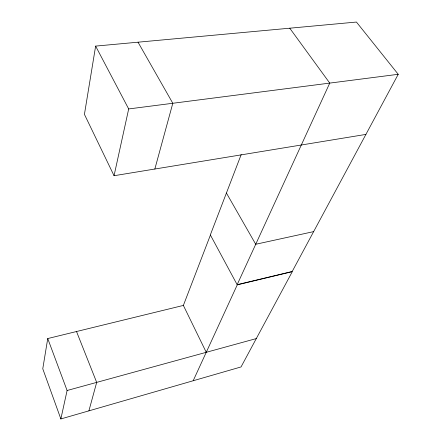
<?xml version="1.0" encoding="UTF-8"?>
<svg xmlns="http://www.w3.org/2000/svg" width="441" height="441" viewBox="0 0 441 441"><rect width="100%" height="100%" fill="white"/><g stroke="black" fill="none" stroke-linecap="round" stroke-linejoin="round"><path stroke-width="0.66" d="M289.754 28.202L329.752 83.095L237.159 284.682L292.201 271.485L398.229 74.297L356.433 22.05L95.631 46.101L84.429 114.362L114.054 175.716L365.909 134.406M210.423 235.059L183.373 305.426L47.738 338.55L42.771 368.786L60.858 418.95L241.045 366.934L292.3 271.662L237.252 284.864L193.18 380.748M114.054 175.716L128.684 108.944L95.631 46.101M60.858 418.95L67.098 390.505L47.738 338.55M154.846 169.024L172.811 103.271L138.022 42.193M88.9 410.852L96.684 382.386L76.514 331.522M241.199 154.565L210.335 234.893L237.252 284.864M67.098 390.505L256.298 338.578M313.634 231.619L255.719 244.27L226.42 193.026M128.684 108.944L398.229 74.297M183.373 305.426L206.256 352.315"/></g></svg>
